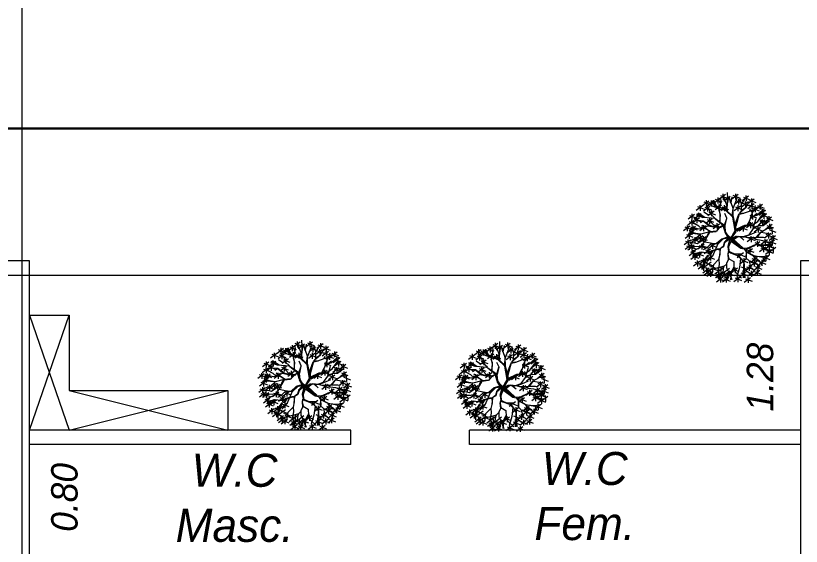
# Model space of a CAD drawing. Header units: millimetres. Extents: x 485872 to 486142, y -52344 to -52207.
# Drawn here: x 485953.88 to 485959.83, y -52224.38 to -52220.36 of the extents above; entities that cross this region are included whole.
import ezdxf

# ---------------------------------------------------------------- set-up
doc = ezdxf.new("R2010")
doc.units = ezdxf.units.MM
doc.header["$LTSCALE"] = 15
doc.header["$PDMODE"] = 2
doc.header["$PDSIZE"] = -10
doc.linetypes.add('ACAD_ISO12W100', pattern=[21, 12, -3, 0, -3, 0, -3])
doc.linetypes.add('DASHDOTX2', pattern=[50.8, 25.4, -12.7, 0, -12.7])
doc.layers.add('5', color=5, linetype='Continuous')
doc.layers.add('arrow', color=8, linetype='Continuous', lineweight=0)
doc.layers.add('ÁVORES', color=7, linetype='Continuous', true_color=0xffff0f)
doc.styles.get("Standard").update_dxf_attribs({"font": ''})
doc.styles.get('Standard').set_extended_font_data('Flux Architect', italic=True)
doc.dimstyles.new('Sem Linha', dxfattribs={"dimtxt": 0.2, "dimasz": 0.15, "dimexe": 100, "dimexo": 300, "dimgap": 0, "dimtad": 1, "dimjust": 1, "dimzin": 0, "dimdsep": 46, "dimtxsty": 'Standard', "dimblk": 'ARCHTICK', "dimcen": 0, "dimdle": 100, "dimse1": 1, "dimse2": 1, "dimsd1": 1, "dimsd2": 1, "dimclrd": 4, "dimclrt": 2, "dimadec": 0, "dimazin": 0, "dimtfac": 1, "dimtofl": 0, "dimtmove": 0, "dimatfit": 3, "dimfxl": 1, "dimtfillclr": 1, "dimtolj": 1, "dimtzin": 0, "dimarcsym": 1})

# ---------------------------------------------------------------- blocks, each defined once
blk = doc.blocks.new('Arbol')
at = {"layer": 'ÁVORES', "color": 51, "linetype": 'ByBlock', "lineweight": 0}
for p, q in [((16868.653, 15201.816), (16868.413, 15201.485)), ((16868.51, 15201.811), (16868.607, 15201.528)), ((16868.906, 15201.791), (16868.666, 15201.461)), ((16868.701, 15201.944), (16868.798, 15201.662)), ((16868.762, 15201.786), (16868.859, 15201.504)), ((16868.839, 15201.561), (16868.772, 15201.734)), ((16868.799, 15201.74), (16868.854, 15201.574)), ((16869.261, 15202.014), (16869.021, 15201.683)), ((16869.025, 15201.894), (16869.386, 15201.864)), ((16869.118, 15202.009), (16869.215, 15201.726)), ((16869.807, 15202.085), (16869.567, 15201.755)), ((16869.571, 15201.965), (16869.931, 15201.935)), ((16869.664, 15202.08), (16869.761, 15201.797)), ((16870.126, 15202.027), (16869.886, 15201.696)), ((16869.89, 15201.907), (16870.251, 15201.877)), ((16869.983, 15202.021), (16870.08, 15201.739)), ((16870.306, 15201.487), (16870.29, 15201.738)), ((16870.62, 15201.885), (16870.38, 15201.554)), ((16870.384, 15201.765), (16870.745, 15201.735)), ((16870.477, 15201.879), (16870.574, 15201.597)), ((16868.45, 15201.558), (16868.21, 15201.227)), ((16868.214, 15201.438), (16868.574, 15201.408)), ((16868.307, 15201.553), (16868.404, 15201.27)), ((16868.417, 15201.696), (16868.778, 15201.666)), ((16868.537, 15201.297), (16868.46, 15201.393)), ((16868.536, 15201.39), (16868.465, 15201.583)), ((16870.415, 15201.677), (16870.175, 15201.346)), ((16870.179, 15201.557), (16870.539, 15201.527)), ((16870.256, 15201.373), (16870.306, 15201.487)), ((16870.272, 15201.672), (16870.369, 15201.389)), ((16870.57, 15201.403), (16870.707, 15201.555)), ((16870.574, 15201.385), (16870.733, 15201.524)), ((16867.686, 15200.924), (16867.446, 15200.594)), ((16867.543, 15200.919), (16867.64, 15200.637)), ((16867.93, 15201.254), (16867.69, 15200.924)), ((16867.694, 15201.134), (16868.055, 15201.104)), ((16867.787, 15201.249), (16867.884, 15200.966)), ((16867.932, 15201.19), (16868.292, 15201.16)), ((16868.025, 15201.305), (16868.122, 15201.022)), ((16867.45, 15200.805), (16867.811, 15200.775)), ((16867.417, 15200.373), (16867.177, 15200.043)), ((16867.181, 15200.254), (16867.541, 15200.224)), ((16867.274, 15200.368), (16867.371, 15200.086)), ((16867.363, 15199.735), (16867.123, 15199.404)), ((16867.22, 15199.729), (16867.317, 15199.447)), ((16867.56, 15199.388), (16867.32, 15199.058)), ((16867.646, 15199.617), (16867.406, 15199.286)), ((16867.417, 15199.383), (16867.514, 15199.1)), ((16867.324, 15199.268), (16867.685, 15199.238)), ((16867.616, 15199.055), (16867.376, 15198.724)), ((16867.38, 15198.935), (16867.741, 15198.905)), ((16867.473, 15199.05), (16867.57, 15198.767)), ((16867.731, 15198.84), (16867.491, 15198.51)), ((16867.495, 15198.721), (16867.856, 15198.691))]:
    blk.add_line(p, q, dxfattribs=at)
at = {"layer": 'ÁVORES', "color": 36, "linetype": 'ByBlock', "lineweight": 0}
for p, q in [((16868.919, 15201.238), (16868.833, 15201.757)), ((16869.042, 15201.492), (16869.009, 15201.815)), ((16869.236, 15201.251), (16869.279, 15201.874)), ((16869.577, 15201.591), (16869.388, 15201.889)), ((16869.584, 15201.603), (16869.666, 15201.874)), ((16869.851, 15201.501), (16869.926, 15201.846)), ((16868.396, 15201.086), (16868.155, 15201.364)), ((16868.904, 15201.31), (16868.839, 15201.561)), ((16868.916, 15201.078), (16868.904, 15201.31)), ((16869.227, 15201.249), (16869.042, 15201.492)), ((16869.674, 15201.235), (16869.577, 15201.591)), ((16869.663, 15201.289), (16869.849, 15201.51)), ((16869.682, 15201.237), (16869.851, 15201.501)), ((16869.811, 15201.171), (16870.078, 15201.371)), ((16870.085, 15201.382), (16870.077, 15201.502)), ((16870.078, 15201.371), (16870.483, 15201.676)), ((16870.635, 15200.984), (16870.74, 15201.318)), ((16868.354, 15201.058), (16868.069, 15201.287)), ((16868.574, 15201.003), (16868.354, 15201.058)), ((16868.571, 15201.02), (16868.396, 15201.086)), ((16868.57, 15200.935), (16868.693, 15200.718)), ((16868.677, 15200.79), (16868.57, 15200.935)), ((16868.734, 15201.046), (16868.571, 15201.02)), ((16868.876, 15201.05), (16868.574, 15201.003)), ((16868.916, 15201.078), (16868.734, 15201.046)), ((16869.34, 15200.821), (16868.876, 15201.05)), ((16869.006, 15201.013), (16868.919, 15201.238)), ((16869.366, 15200.837), (16869.006, 15201.013)), ((16869.352, 15200.853), (16869.227, 15201.249)), ((16869.291, 15200.877), (16869.238, 15201.242)), ((16869.559, 15200.511), (16869.601, 15201.049)), ((16869.612, 15201.088), (16869.674, 15201.235)), ((16869.63, 15200.442), (16869.612, 15201.088)), ((16869.627, 15201.064), (16869.811, 15201.171)), ((16869.641, 15201.124), (16869.818, 15201.182)), ((16870.172, 15200.646), (16870.225, 15200.913)), ((16870.235, 15200.782), (16870.236, 15201.084)), ((16870.424, 15200.738), (16870.635, 15200.984)), ((16870.516, 15200.58), (16870.516, 15201.1)), ((16870.753, 15200.793), (16870.846, 15201.097)), ((16868.057, 15200.568), (16867.854, 15200.627)), ((16868.497, 15200.495), (16868.234, 15200.617)), ((16868.792, 15200.399), (16868.677, 15200.79)), ((16868.693, 15200.718), (16868.751, 15200.41)), ((16869.07, 15200.677), (16868.895, 15200.875)), ((16869.059, 15200.297), (16869.063, 15200.666)), ((16869.097, 15200.296), (16869.07, 15200.677)), ((16869.658, 15200.193), (16869.34, 15200.821)), ((16869.582, 15200.451), (16869.366, 15200.837)), ((16869.598, 15200.464), (16869.604, 15200.692)), ((16869.696, 15200.277), (16870.048, 15200.6)), ((16869.726, 15200.227), (16870.001, 15200.514)), ((16869.745, 15200.185), (16870.071, 15200.585)), ((16870.048, 15200.6), (16870.225, 15200.658)), ((16870.071, 15200.585), (16870.301, 15200.655)), ((16870.271, 15200.828), (16870.368, 15200.545)), ((16870.402, 15200.197), (16870.527, 15200.574)), ((16870.795, 15200.17), (16870.948, 15200.506)), ((16870.861, 15200.213), (16870.962, 15200.527)), ((16870.948, 15200.506), (16871.214, 15200.8)), ((16870.966, 15200.51), (16871.537, 15200.569)), ((16868.48, 15200.482), (16867.914, 15200.357)), ((16868.888, 15200.345), (16868.48, 15200.482)), ((16869.011, 15200.259), (16868.525, 15200.455)), ((16868.798, 15200.283), (16868.558, 15199.953)), ((16868.654, 15200.278), (16868.752, 15199.995)), ((16868.892, 15200.158), (16868.753, 15199.891)), ((16868.84, 15200.137), (16868.753, 15199.891)), ((16868.983, 15200.253), (16868.873, 15200.154)), ((16869.094, 15200.268), (16868.888, 15200.345)), ((16869, 15200.219), (16868.892, 15200.158)), ((16869, 15200.219), (16869.164, 15199.991)), ((16869.079, 15200.17), (16869.011, 15200.259)), ((16869.2, 15199.96), (16869.068, 15200.253)), ((16869.211, 15199.992), (16869.094, 15200.268)), ((16869.555, 15199.747), (16869.658, 15200.193)), ((16869.555, 15199.747), (16869.699, 15200.174)), ((16869.634, 15200.424), (16869.582, 15200.451)), ((16869.699, 15200.174), (16869.601, 15200.407)), ((16869.632, 15199.877), (16869.723, 15200.151)), ((16869.717, 15200.178), (16869.634, 15200.424)), ((16870.147, 15200.028), (16870.402, 15200.197)), ((16870.246, 15200.049), (16870.412, 15200.199)), ((16870.362, 15200.037), (16870.795, 15200.17)), ((16870.43, 15200.203), (16870.725, 15200.447)), ((16870.655, 15200.121), (16870.806, 15200.078)), ((16870.806, 15200.078), (16871.08, 15200.119)), ((16870.82, 15200.185), (16871.145, 15200.294)), ((16871.145, 15200.294), (16871.273, 15200.313)), ((16867.856, 15199.723), (16867.426, 15199.704)), ((16867.928, 15199.865), (16868.289, 15199.834)), ((16868.443, 15199.757), (16867.939, 15199.948)), ((16868.424, 15199.753), (16868.025, 15199.505)), ((16868.244, 15199.846), (16868.475, 15199.783)), ((16868.386, 15199.716), (16868.327, 15199.298)), ((16868.433, 15199.717), (16868.343, 15199.31)), ((16868.753, 15199.891), (16868.424, 15199.753)), ((16868.44, 15199.728), (16868.739, 15199.869)), ((16869.388, 15199.748), (16869.133, 15199.579)), ((16869.423, 15199.718), (16869.144, 15199.572)), ((16869.43, 15199.729), (16869.195, 15199.941)), ((16869.397, 15199.787), (16869.2, 15199.96)), ((16869.398, 15199.826), (16869.211, 15199.992)), ((16869.555, 15199.747), (16869.326, 15199.432)), ((16869.327, 15199.47), (16869.453, 15199.753)), ((16869.502, 15199.744), (16869.327, 15199.47)), ((16869.566, 15199.749), (16869.397, 15199.787)), ((16869.566, 15199.749), (16869.398, 15199.826)), ((16869.555, 15199.747), (16869.547, 15199.283)), ((16869.555, 15199.747), (16869.646, 15199.605)), ((16869.609, 15199.814), (16869.603, 15199.757)), ((16869.603, 15199.757), (16869.67, 15199.62)), ((16869.656, 15199.768), (16869.632, 15199.877)), ((16869.651, 15199.796), (16869.805, 15199.953)), ((16869.67, 15199.62), (16869.656, 15199.768)), ((16869.668, 15199.762), (16869.779, 15199.9)), ((16869.681, 15199.745), (16870.292, 15199.455)), ((16869.72, 15199.612), (16869.691, 15199.7)), ((16869.691, 15199.7), (16870.162, 15199.483)), ((16869.712, 15199.734), (16869.881, 15199.951)), ((16869.779, 15199.9), (16869.896, 15199.972)), ((16869.881, 15199.951), (16869.971, 15199.97)), ((16869.896, 15199.972), (16870.174, 15200.034)), ((16869.971, 15199.97), (16870.232, 15199.858)), ((16870.031, 15199.955), (16870.212, 15200.033)), ((16870.174, 15200.034), (16870.362, 15200.037)), ((16870.587, 15199.567), (16870.886, 15199.841)), ((16870.635, 15199.567), (16870.883, 15199.811)), ((16867.419, 15199.685), (16867.779, 15199.655)), ((16867.447, 15199.397), (16867.972, 15199.494)), ((16868, 15199.5), (16867.45, 15199.426)), ((16868.356, 15199.295), (16868.17, 15198.81)), ((16869.133, 15199.579), (16868.945, 15199.273)), ((16869.144, 15199.572), (16868.99, 15199.283)), ((16869.026, 15199.291), (16869.187, 15199.59)), ((16869.306, 15199.475), (16869.313, 15199.231)), ((16869.326, 15199.432), (16869.335, 15199.217)), ((16869.518, 15199.672), (16869.534, 15199.299)), ((16869.601, 15199.597), (16869.581, 15199.299)), ((16869.581, 15199.299), (16869.664, 15199.091)), ((16869.646, 15199.605), (16870.198, 15199.406)), ((16870.161, 15199.446), (16869.72, 15199.612)), ((16870.162, 15199.483), (16869.762, 15199.631)), ((16870.292, 15199.455), (16870.161, 15199.446)), ((16870.198, 15199.406), (16870.372, 15199.434)), ((16870.318, 15199.461), (16870.408, 15199.481)), ((16870.372, 15199.434), (16870.52, 15199.316)), ((16870.408, 15199.481), (16870.587, 15199.567)), ((16870.464, 15199.437), (16870.555, 15199.323)), ((16870.474, 15199.439), (16870.635, 15199.567)), ((16870.513, 15199.306), (16870.596, 15199.013)), ((16870.52, 15199.316), (16870.964, 15199.225)), ((16870.633, 15199.021), (16870.542, 15199.303)), ((16870.555, 15199.323), (16870.948, 15199.251)), ((16868.99, 15199.283), (16868.666, 15199.174)), ((16869.059, 15199.015), (16868.813, 15198.848)), ((16869.081, 15199.001), (16868.851, 15198.846)), ((16869.01, 15199.278), (16868.934, 15198.591)), ((16869.199, 15199.064), (16869.059, 15199.015)), ((16869.192, 15199.007), (16869.081, 15199.001)), ((16869.181, 15199.06), (16869.267, 15198.796)), ((16869.313, 15199.231), (16869.197, 15199.073)), ((16869.28, 15199.168), (16869.199, 15199.064)), ((16869.275, 15198.76), (16869.219, 15199.059)), ((16869.335, 15199.217), (16869.28, 15199.168)), ((16869.547, 15199.283), (16869.65, 15199.07)), ((16869.634, 15199.056), (16869.646, 15198.917)), ((16869.646, 15198.917), (16869.747, 15198.675)), ((16869.65, 15199.07), (16869.772, 15199.03)), ((16869.667, 15199.036), (16869.653, 15198.929)), ((16869.653, 15198.929), (16869.765, 15198.717)), ((16869.664, 15199.091), (16869.805, 15199.056)), ((16869.772, 15199.03), (16870.136, 15199.006)), ((16869.805, 15199.056), (16870.083, 15199.032)), ((16870.348, 15199.157), (16870.025, 15199.038)), ((16870.128, 15199.042), (16870.351, 15198.93)), ((16870.136, 15199.006), (16870.348, 15198.902)), ((16870.137, 15199.044), (16870.348, 15199.157)), ((16870.348, 15198.902), (16870.428, 15198.448)), ((16870.596, 15199.013), (16870.797, 15198.915)), ((16870.797, 15198.915), (16870.965, 15198.622)), ((16870.901, 15199.075), (16871.262, 15199.044)), ((16870.94, 15199.211), (16871.271, 15199.076)), ((16869.28, 15198.526), (16869.1, 15198.184)), ((16869.267, 15198.796), (16869.28, 15198.526)), ((16869.284, 15198.545), (16869.378, 15198.293)), ((16869.76, 15198.697), (16869.729, 15198.454)), ((16869.765, 15198.717), (16870.054, 15198.648)), ((16870.054, 15198.648), (16870.155, 15198.359)), ((16869.742, 15198.439), (16869.634, 15198.245)), ((16869.729, 15198.454), (16869.796, 15198.233))]:
    blk.add_line(p, q, dxfattribs=at)
at = {"layer": 'ÁVORES', "color": 62, "linetype": 'ByBlock', "lineweight": 0}
for p, q in [((16869.034, 15201.482), (16868.871, 15201.756)), ((16869.483, 15201.809), (16869.243, 15201.478)), ((16869.34, 15201.804), (16869.437, 15201.521)), ((16869.861, 15201.777), (16869.621, 15201.447)), ((16869.718, 15201.772), (16869.815, 15201.489)), ((16870.196, 15201.788), (16869.956, 15201.458)), ((16870.053, 15201.783), (16870.15, 15201.5)), ((16868.67, 15201.672), (16869.03, 15201.642)), ((16869.247, 15201.689), (16869.608, 15201.659)), ((16869.55, 15201.479), (16869.31, 15201.149)), ((16869.314, 15201.36), (16869.675, 15201.33)), ((16869.407, 15201.474), (16869.504, 15201.191)), ((16869.625, 15201.657), (16869.985, 15201.627)), ((16869.96, 15201.669), (16870.32, 15201.639)), ((16870.223, 15201.1), (16870.256, 15201.373)), ((16870.492, 15201.355), (16870.252, 15201.024)), ((16870.945, 15201.488), (16870.705, 15201.158)), ((16870.74, 15201.318), (16870.86, 15201.457)), ((16868.059, 15201.005), (16867.819, 15200.675)), ((16868.096, 15200.823), (16867.86, 15200.988)), ((16867.916, 15201), (16868.013, 15200.717)), ((16868.611, 15201.241), (16868.371, 15200.911)), ((16868.468, 15201.236), (16868.565, 15200.954)), ((16868.654, 15201.163), (16869.015, 15201.133)), ((16868.747, 15201.278), (16868.844, 15200.995)), ((16868.938, 15201.111), (16868.961, 15201.05)), ((16870.156, 15201.163), (16870.517, 15201.133)), ((16870.236, 15201.084), (16870.509, 15201.295)), ((16870.241, 15201.143), (16870.502, 15201.284)), ((16870.249, 15201.277), (16870.346, 15200.995)), ((16868.219, 15200.604), (16868.057, 15200.568)), ((16868.332, 15200.83), (16868.092, 15200.5)), ((16868.234, 15200.617), (16868.096, 15200.823)), ((16868.189, 15200.825), (16868.286, 15200.542)), ((16867.704, 15200.273), (16867.464, 15199.943)), ((16867.7, 15200.132), (16867.464, 15200.173)), ((16867.468, 15200.153), (16867.828, 15200.123)), ((16867.509, 15200.389), (16867.87, 15200.359)), ((16867.914, 15200.357), (16867.529, 15200.433)), ((16867.561, 15200.268), (16867.658, 15199.985)), ((16867.912, 15200.366), (16867.564, 15200.451)), ((16867.951, 15200.187), (16867.7, 15200.132)), ((16867.945, 15200.176), (16867.832, 15200.048)), ((16868.352, 15200.43), (16868.112, 15200.1)), ((16868.116, 15200.31), (16868.477, 15200.28)), ((16868.636, 15200.082), (16868.281, 15200.277)), ((16868.562, 15200.163), (16868.922, 15200.133)), ((16867.805, 15199.872), (16867.438, 15199.952)), ((16867.512, 15199.799), (16867.609, 15199.517)), ((16868.003, 15199.783), (16867.805, 15199.872)), ((16867.995, 15199.781), (16867.856, 15199.723)), ((16868.164, 15199.984), (16867.924, 15199.654)), ((16868.021, 15199.979), (16868.118, 15199.696)), ((16867.503, 15199.612), (16867.6, 15199.329)), ((16868.025, 15199.505), (16867.852, 15199.221)), ((16867.91, 15199.329), (16868.271, 15199.299)), ((16868.162, 15199.444), (16868.259, 15199.161)), ((16867.982, 15198.976), (16867.62, 15198.954)), ((16867.919, 15199.264), (16867.679, 15198.933)), ((16867.683, 15199.144), (16868.044, 15199.114)), ((16867.776, 15199.259), (16867.873, 15198.976)), ((16868.165, 15199.177), (16867.982, 15198.976)), ((16867.635, 15198.743), (16867.995, 15198.712)), ((16867.829, 15198.773), (16867.684, 15198.703)), ((16867.919, 15198.793), (16867.708, 15198.681)), ((16867.727, 15198.857), (16867.825, 15198.574)), ((16868.019, 15198.603), (16867.779, 15198.273)), ((16868.095, 15198.85), (16867.782, 15198.772)), ((16867.783, 15198.484), (16868.144, 15198.454)), ((16868.17, 15198.81), (16867.834, 15198.491)), ((16867.876, 15198.598), (16867.973, 15198.316)), ((16868.161, 15198.435), (16867.921, 15198.105)), ((16868.104, 15198.465), (16867.932, 15198.39)), ((16867.967, 15198.36), (16868.104, 15198.465)), ((16868.017, 15198.43), (16868.115, 15198.147))]:
    blk.add_line(p, q, dxfattribs=at)
at = {"layer": 'ÁVORES', "color": 42, "linetype": 'ByBlock', "lineweight": 0}
for p, q in [((16868.168, 15201.31), (16867.928, 15200.98)), ((16868.336, 15201.102), (16868.133, 15201.34)), ((16868.57, 15200.935), (16868.536, 15201.39)), ((16868.9, 15201.282), (16868.61, 15201.652)), ((16870.509, 15201.295), (16870.683, 15201.579)), ((16870.69, 15201.619), (16870.787, 15201.337)), ((16868.35, 15201.038), (16867.935, 15201.08)), ((16868.104, 15201.295), (16868.336, 15201.102)), ((16868.375, 15201.122), (16868.736, 15201.092)), ((16868.89, 15201.283), (16868.651, 15200.953)), ((16867.745, 15200.509), (16867.505, 15200.178)), ((16867.602, 15200.504), (16867.699, 15200.221)), ((16867.823, 15200.885), (16868.184, 15200.855)), ((16868.096, 15200.71), (16868.457, 15200.68)), ((16870.414, 15200.833), (16870.174, 15200.502)), ((16870.178, 15200.713), (16870.539, 15200.683)), ((16870.225, 15200.658), (16870.235, 15200.782)), ((16867.974, 15200.38), (16867.582, 15200.492)), ((16868.338, 15200.063), (16867.951, 15200.187)), ((16868.268, 15200.04), (16867.954, 15200.178)), ((16868.209, 15200.425), (16868.306, 15200.142)), ((16868.81, 15200.102), (16868.603, 15200.056)), ((16868.873, 15200.154), (16868.621, 15200.06)), ((16870.521, 15200.148), (16870.618, 15199.865)), ((16867.495, 15200.073), (16867.255, 15199.743)), ((16867.259, 15199.954), (16867.62, 15199.924)), ((16867.352, 15200.068), (16867.449, 15199.786)), ((16867.655, 15199.805), (16867.415, 15199.474)), ((16867.726, 15199.713), (16867.419, 15199.608)), ((16867.429, 15199.648), (16867.607, 15199.696)), ((16868.238, 15200.005), (16867.995, 15199.781)), ((16868.578, 15200.042), (16868.238, 15200.005)), ((16868.555, 15200.065), (16868.268, 15200.04)), ((16868.621, 15200.06), (16868.338, 15200.063)), ((16870.899, 15200.012), (16870.996, 15199.729)), ((16871.273, 15199.841), (16871.37, 15199.558)), ((16867.127, 15199.615), (16867.488, 15199.585)), ((16867.41, 15199.497), (16867.77, 15199.467)), ((16868.146, 15199.449), (16867.906, 15199.119)), ((16868.003, 15199.444), (16868.1, 15199.161)), ((16868.305, 15199.449), (16868.065, 15199.119)), ((16868.069, 15199.329), (16868.43, 15199.299)), ((16868.343, 15199.31), (16868.165, 15199.177)), ((16867.852, 15199.221), (16867.555, 15198.986)), ((16868.33, 15198.94), (16867.919, 15198.793)), ((16868.63, 15199.125), (16868.991, 15199.094)), ((16870.4, 15199.218), (16870.16, 15198.888)), ((16867.588, 15198.835), (16867.685, 15198.552)), ((16867.871, 15198.862), (16867.631, 15198.532)), ((16868.305, 15198.623), (16867.928, 15198.408)), ((16867.993, 15198.328), (16868.282, 15198.599)), ((16868.36, 15198.626), (16868.12, 15198.295)), ((16868.124, 15198.506), (16868.484, 15198.476)), ((16868.674, 15198.534), (16868.655, 15197.803)), ((16868.934, 15198.591), (16868.753, 15198.259)), ((16870.592, 15198.691), (16870.678, 15198.427)), ((16870.999, 15198.709), (16870.759, 15198.379)), ((16870.763, 15198.589), (16871.124, 15198.559)), ((16870.943, 15198.883), (16871.304, 15198.853)), ((16867.925, 15198.316), (16868.285, 15198.286)), ((16868.415, 15198.225), (16868.776, 15198.194)), ((16868.62, 15198.39), (16868.629, 15197.836)), ((16868.951, 15198.283), (16868.711, 15197.953)), ((16868.715, 15198.164), (16869.075, 15198.133)), ((16869.1, 15198.184), (16869.16, 15197.782)), ((16870.099, 15198.267), (16870.46, 15198.237)), ((16868.946, 15197.95), (16868.706, 15197.62)), ((16868.803, 15197.945), (16868.9, 15197.663))]:
    blk.add_line(p, q, dxfattribs=at)
at = {"layer": 'ÁVORES', "color": 98, "linetype": 'ByBlock', "lineweight": 0}
for p, q in [((16870.49, 15201.67), (16870.851, 15201.64)), ((16870.833, 15201.624), (16870.593, 15201.294)), ((16870.597, 15201.505), (16870.957, 15201.475)), ((16870.709, 15201.369), (16871.069, 15201.339)), ((16870.801, 15201.483), (16870.899, 15201.2)), ((16871.242, 15201.402), (16871.002, 15201.071)), ((16871.099, 15201.396), (16871.196, 15201.114)), ((16870.963, 15200.868), (16871.115, 15201.203)), ((16870.963, 15200.868), (16871.172, 15201.159)), ((16871.006, 15201.282), (16871.367, 15201.252)), ((16871.38, 15201.045), (16871.14, 15200.714)), ((16871.144, 15200.925), (16871.504, 15200.895)), ((16871.454, 15200.589), (16871.214, 15200.258)), ((16871.311, 15200.584), (16871.408, 15200.301)), ((16871.331, 15200.748), (16871.692, 15200.718)), ((16871.424, 15200.862), (16871.521, 15200.58)), ((16871.725, 15200.539), (16871.485, 15200.208)), ((16871.582, 15200.534), (16871.679, 15200.251)), ((16871.08, 15200.119), (16871.66, 15200.143)), ((16871.391, 15200.229), (16871.151, 15199.899)), ((16871.155, 15200.11), (16871.515, 15200.08)), ((16871.218, 15200.469), (16871.578, 15200.439)), ((16871.247, 15200.224), (16871.344, 15199.942)), ((16871.489, 15200.419), (16871.85, 15200.389)), ((16871.737, 15200.305), (16871.497, 15199.975)), ((16871.501, 15200.186), (16871.861, 15200.156)), ((16871.594, 15200.3), (16871.691, 15200.018)), ((16871.103, 15199.84), (16871.551, 15199.987)), ((16871.135, 15199.82), (16871.537, 15199.748)), ((16871.517, 15199.715), (16871.148, 15199.804)), ((16871.517, 15200.017), (16871.155, 15199.861)), ((16871.416, 15199.846), (16871.176, 15199.515)), ((16871.18, 15199.726), (16871.54, 15199.696)), ((16871.651, 15200.06), (16871.411, 15199.73)), ((16871.415, 15199.941), (16871.776, 15199.91)), ((16871.747, 15199.796), (16871.507, 15199.465)), ((16871.508, 15200.055), (16871.605, 15199.772)), ((16871.691, 15200.036), (16871.517, 15200.017)), ((16871.688, 15199.706), (16871.517, 15199.715)), ((16871.701, 15199.736), (16871.523, 15199.735)), ((16871.537, 15199.748), (16871.711, 15199.777)), ((16871.551, 15199.987), (16871.697, 15199.971)), ((16871.697, 15200.009), (16871.586, 15200.003)), ((16871.604, 15199.79), (16871.701, 15199.508)), ((16871.909, 15199.972), (16871.669, 15199.642)), ((16871.766, 15199.967), (16871.863, 15199.685)), ((16870.948, 15199.251), (16871.402, 15199.293)), ((16870.964, 15199.225), (16871.421, 15199.335)), ((16871.402, 15199.293), (16871.595, 15199.099)), ((16871.421, 15199.335), (16871.706, 15199.501)), ((16871.673, 15199.439), (16871.434, 15199.108)), ((16871.437, 15199.319), (16871.798, 15199.289)), ((16871.511, 15199.676), (16871.872, 15199.646)), ((16871.53, 15199.434), (16871.627, 15199.151)), ((16871.228, 15198.888), (16871.395, 15198.726)), ((16871.271, 15199.076), (16871.503, 15198.882)), ((16871.549, 15199.158), (16871.309, 15198.828)), ((16871.313, 15199.038), (16871.674, 15199.008)), ((16871.406, 15199.153), (16871.503, 15198.87)), ((16870.965, 15198.622), (16871.228, 15198.501)), ((16871.416, 15198.842), (16871.176, 15198.512)), ((16871.18, 15198.723), (16871.54, 15198.692)), ((16871.464, 15198.593), (16871.224, 15198.262)), ((16871.272, 15198.837), (16871.369, 15198.554)), ((16871.321, 15198.587), (16871.418, 15198.305)), ((16870.001, 15198.109), (16869.761, 15197.779)), ((16870.156, 15198.128), (16869.916, 15197.798)), ((16870.013, 15198.123), (16870.11, 15197.84)), ((16870.092, 15198.091), (16870.166, 15197.711)), ((16870.192, 15198.381), (16870.289, 15198.098)), ((16870.282, 15198.17), (16870.687, 15197.957)), ((16870.428, 15198.448), (16870.43, 15197.967)), ((16870.813, 15198.323), (16870.573, 15197.992)), ((16870.577, 15198.203), (16870.937, 15198.173)), ((16870.773, 15197.995), (16870.656, 15198.356)), ((16870.661, 15198.376), (16870.807, 15198.012)), ((16870.669, 15198.425), (16870.834, 15198.018)), ((16870.67, 15198.318), (16870.767, 15198.035)), ((16870.678, 15198.427), (16871.095, 15198.292)), ((16871.126, 15198.103), (16870.886, 15197.772)), ((16871.196, 15198.457), (16870.956, 15198.127)), ((16870.96, 15198.338), (16871.321, 15198.308)), ((16870.982, 15198.098), (16871.079, 15197.815)), ((16871.053, 15198.452), (16871.15, 15198.169)), ((16871.228, 15198.473), (16871.588, 15198.443)), ((16869.038, 15197.868), (16868.798, 15197.537)), ((16869.004, 15197.89), (16868.841, 15197.731)), ((16868.895, 15197.863), (16868.992, 15197.58)), ((16869.188, 15197.848), (16868.948, 15197.517)), ((16868.952, 15197.728), (16869.313, 15197.698)), ((16869.045, 15197.843), (16869.142, 15197.56)), ((16869.16, 15197.782), (16869.117, 15197.678)), ((16869.631, 15197.91), (16869.391, 15197.58)), ((16869.395, 15197.791), (16869.756, 15197.76)), ((16869.666, 15197.969), (16869.454, 15197.601)), ((16869.754, 15197.713), (16869.514, 15197.383)), ((16869.515, 15197.624), (16869.637, 15197.887)), ((16869.668, 15197.96), (16869.555, 15197.614)), ((16869.611, 15197.708), (16869.708, 15197.425)), ((16869.67, 15197.886), (16870.03, 15197.856)), ((16869.762, 15198), (16869.859, 15197.718)), ((16870.044, 15197.791), (16869.804, 15197.461)), ((16869.901, 15197.786), (16869.998, 15197.503)), ((16869.92, 15198.009), (16870.281, 15197.978)), ((16869.955, 15198.07), (16869.946, 15197.851)), ((16869.946, 15197.851), (16870.015, 15197.668)), ((16869.964, 15198.072), (16870.227, 15197.733)), ((16870.601, 15197.981), (16870.362, 15197.651)), ((16870.365, 15197.862), (16870.726, 15197.831)), ((16870.43, 15197.967), (16870.523, 15197.846)), ((16870.458, 15197.976), (16870.555, 15197.693)), ((16870.89, 15197.983), (16871.25, 15197.953)), ((16869.518, 15197.594), (16869.878, 15197.563)), ((16869.808, 15197.671), (16870.169, 15197.641))]:
    blk.add_line(p, q, dxfattribs=at)
at = {"layer": 'ÁVORES', "color": 84, "linetype": 'ByBlock', "lineweight": 0}
for p, q in [((16870.676, 15201.101), (16871.036, 15201.071)), ((16870.966, 15201.145), (16870.726, 15200.815)), ((16870.73, 15201.026), (16871.091, 15200.995)), ((16870.823, 15201.14), (16870.92, 15200.857)), ((16871.237, 15201.04), (16871.334, 15200.757)), ((16870.111, 15200.563), (16869.871, 15200.232)), ((16869.968, 15200.558), (16870.065, 15200.275)), ((16870.301, 15200.655), (16870.424, 15200.738)), ((16870.522, 15200.639), (16870.751, 15200.802)), ((16870.527, 15200.574), (16870.744, 15200.791)), ((16870.859, 15200.727), (16870.619, 15200.397)), ((16870.623, 15200.608), (16870.984, 15200.577)), ((16870.716, 15200.722), (16870.813, 15200.439)), ((16870.744, 15200.791), (16870.963, 15200.868)), ((16871.214, 15200.8), (16871.409, 15200.852)), ((16869.875, 15200.443), (16870.236, 15200.413)), ((16870.664, 15200.153), (16870.424, 15199.823)), ((16870.515, 15200.071), (16870.706, 15200.103)), ((16870.428, 15200.033), (16870.789, 15200.003)), ((16871.042, 15200.017), (16870.802, 15199.686)), ((16870.806, 15199.897), (16871.167, 15199.867)), ((16870.883, 15199.811), (16871.135, 15199.82)), ((16870.886, 15199.841), (16871.103, 15199.84)), ((16870.778, 15199.555), (16870.538, 15199.224)), ((16870.542, 15199.435), (16870.903, 15199.405)), ((16870.635, 15199.55), (16870.732, 15199.267)), ((16868.352, 15199.046), (16868.112, 15198.716)), ((16868.116, 15198.926), (16868.477, 15198.896)), ((16868.209, 15199.041), (16868.306, 15198.758)), ((16868.814, 15199.225), (16868.269, 15199.172)), ((16868.536, 15198.947), (16868.33, 15198.94)), ((16868.547, 15198.94), (16868.37, 15198.76)), ((16868.729, 15198.919), (16868.489, 15198.588)), ((16868.666, 15199.174), (16868.536, 15198.947)), ((16868.586, 15198.913), (16868.683, 15198.631)), ((16868.866, 15199.244), (16868.626, 15198.914)), ((16868.723, 15199.239), (16868.82, 15198.956)), ((16870.164, 15199.098), (16870.524, 15199.068)), ((16870.361, 15198.924), (16870.592, 15198.691)), ((16870.639, 15198.967), (16870.399, 15198.636)), ((16870.495, 15198.961), (16870.592, 15198.679)), ((16870.83, 15198.895), (16871.212, 15198.875)), ((16870.842, 15198.925), (16871.228, 15198.888)), ((16871.137, 15199.194), (16870.897, 15198.864)), ((16871.179, 15199.002), (16870.939, 15198.672)), ((16870.994, 15199.189), (16871.091, 15198.906)), ((16871.036, 15198.997), (16871.133, 15198.715)), ((16868.216, 15198.62), (16868.313, 15198.338)), ((16868.671, 15198.675), (16868.305, 15198.623)), ((16868.493, 15198.799), (16868.854, 15198.769)), ((16868.654, 15198.539), (16868.578, 15198.286)), ((16868.797, 15198.618), (16868.654, 15198.539)), ((16868.813, 15198.848), (16868.671, 15198.675)), ((16868.691, 15198.67), (16868.821, 15198.812)), ((16868.947, 15198.637), (16868.707, 15198.306)), ((16868.711, 15198.517), (16869.072, 15198.487)), ((16868.821, 15198.812), (16868.77, 15198.612)), ((16868.851, 15198.846), (16868.797, 15198.618)), ((16868.804, 15198.631), (16868.901, 15198.349)), ((16870.403, 15198.847), (16870.763, 15198.817)), ((16870.505, 15198.498), (16870.866, 15198.468)), ((16870.582, 15198.651), (16870.661, 15198.376)), ((16870.856, 15198.704), (16870.953, 15198.421)), ((16868.389, 15198.153), (16868.149, 15197.823)), ((16868.246, 15198.148), (16868.343, 15197.865)), ((16868.578, 15198.286), (16868.271, 15198.049)), ((16868.651, 15198.344), (16868.411, 15198.014)), ((16868.508, 15198.339), (16868.605, 15198.056)), ((16868.91, 15198.082), (16869.27, 15198.052)), ((16869.625, 15198.243), (16869.004, 15197.89)), ((16869.045, 15197.917), (16869.667, 15198.308)), ((16869.551, 15198.078), (16869.311, 15197.748)), ((16869.378, 15198.293), (16869.406, 15197.949)), ((16869.637, 15198.191), (16869.397, 15197.861)), ((16869.494, 15198.186), (16869.591, 15197.904)), ((16869.634, 15198.245), (16869.666, 15197.969)), ((16869.944, 15198.25), (16869.704, 15197.919)), ((16869.796, 15198.233), (16869.955, 15198.07)), ((16870.13, 15198.345), (16870.079, 15198.107)), ((16870.155, 15198.359), (16870.092, 15198.091)), ((16870.335, 15198.386), (16870.095, 15198.056)), ((16870.122, 15198.428), (16870.13, 15198.345)), ((16870.155, 15198.359), (16870.282, 15198.17)), ((16868.153, 15198.034), (16868.514, 15198.004)), ((16868.659, 15198.068), (16868.419, 15197.738)), ((16868.423, 15197.949), (16868.784, 15197.919)), ((16868.516, 15198.063), (16868.613, 15197.78)), ((16868.608, 15198.027), (16868.705, 15197.744)), ((16869.002, 15197.999), (16869.363, 15197.969)), ((16869.408, 15198.073), (16869.505, 15197.79)), ((16869.488, 15197.905), (16869.585, 15197.622))]:
    blk.add_line(p, q, dxfattribs=at)
blk = doc.blocks.new('*D302')
at = {"layer": 'Defpoints', "color": 0, "linetype": 'Continuous', "lineweight": 13, "transparency": 16777216}
for p in [(486102.0939, -52223.6055), (486102.0939, -52224.4055), (486102.4607, -52224.4055)]:
    blk.add_point(p, dxfattribs=at)
at = {"color": 2, "linetype": 'Continuous', "lineweight": 13, "transparency": 16777216, "insert": (486102.3585, -52224.0055), "char_height": 0.2, "attachment_point": 5, "rotation": 90}
blk.add_mtext('\\A1;0.80', dxfattribs=at)
blk = doc.blocks.new('_ArchTick')
at = {"color": 0, "const_width": 0.15}
blk.add_lwpolyline([(-0.5, -0.5), (0.5, 0.5)], dxfattribs=at)
blk = doc.blocks.new('*D303')
at = {"layer": 'Defpoints', "color": 0, "linetype": 'Continuous', "lineweight": 13, "transparency": 16777216}
for p in [(486107.725, -52222.2155), (486107.9289, -52222.2155), (486107.9289, -52223.4955)]:
    blk.add_point(p, dxfattribs=at)
at = {"color": 2, "linetype": 'Continuous', "lineweight": 13, "transparency": 16777216, "insert": (486107.6228, -52223.0951), "char_height": 0.2, "attachment_point": 5, "rotation": 90}
blk.add_mtext('\\A1;1.28', dxfattribs=at)

msp = doc.modelspace()

# ---------------------------------------------------------------- linework, layer by layer
at = {"color": 6, "linetype": 'DASHDOTX2', "lineweight": 13}
for p, q in [((485953.9304, -52228.6255), (485953.9304, -52210.5255)), ((485981.2304, -52222.3255), (485944.6304, -52222.3255))]:
    msp.add_line(p, q, dxfattribs=at)
at = {"linetype": 'Continuous', "lineweight": 13}
for points in [[(485962.6304, -52222.2155), (485959.8204, -52222.2155), (485959.8204, -52226.4055), (485953.9854, -52226.4055), (485953.9854, -52222.2155), (485953.4304, -52222.2155)], [(485953.9854, -52222.6255), (485954.2854, -52222.6255), (485954.2854, -52223.1955), (485955.4854, -52223.1955), (485955.4854, -52223.4955)], [(485953.9854, -52223.4955), (485954.2854, -52222.6255)], [(485953.9854, -52222.6255), (485954.2854, -52223.4955)], [(485954.2854, -52223.1955), (485955.4854, -52223.4955)], [(485954.2854, -52223.4955), (485955.4854, -52223.1955)], [(485956.4154, -52223.4955), (485953.9854, -52223.4955)], [(485956.4154, -52223.6055), (485956.4154, -52223.4955)], [(485959.8204, -52223.4955), (485957.3154, -52223.4955)], [(485957.3154, -52223.6055), (485957.3154, -52223.4955)], [(485956.4154, -52223.6055), (485953.9854, -52223.6055)], [(485959.8204, -52223.6055), (485957.3154, -52223.6055)]]:
    msp.add_lwpolyline(points, dxfattribs=at)
at = {"lineweight": 13}
msp.add_lwpolyline([(485959.8204, -52222.6255), (485959.8204, -52226.0255)], dxfattribs=at)
at = {"layer": 'arrow', "color": 1, "linetype": 'ACAD_ISO12W100', "lineweight": 30}
msp.add_lwpolyline([(485944.1951, -52221.2125), (485981.3605, -52221.2125)], dxfattribs=at)

# ---------------------------------------------------------------- block references
at = {"layer": '5', "lineweight": 0, "xscale": 0.1473412147267965, "yscale": 0.1473412147267965, "zscale": 0.1473412147267965, "rotation": 343.0739875208238}
for p in [(482929.3673, -53640.9365), (482926.1465, -53642.0536), (482927.6431, -53642.0636)]:
    msp.add_blockref('Arbol', p, dxfattribs=at)

# ---------------------------------------------------------------- texts
at = {"lineweight": 13, "char_height": 0.25, "attachment_point": 1}
for s, insert in [('\\pxqc;W.C\\PMasc.', (485954.9303, -52223.6751)), ('\\pxqc;W.C\\PFem.', (485957.5801, -52223.6617))]:
    msp.add_mtext_dynamic_manual_height_columns(s, width=1.212798, gutter_width=0.0125, heights=[0], dxfattribs=dict(at, insert=insert))

# ---------------------------------------------------------------- dimensions: what is measured, and where the dimension line sits
at = {"linetype": 'Continuous', "lineweight": 13}
for base, p1, p2, picture, middle in [((485959.6165, -52222.2155), (485959.8204, -52223.4955), (485959.8204, -52222.2155), '*D303', (485959.5143, -52223.0951)), ((485954.3522, -52224.4055), (485953.9854, -52223.6055), (485953.9854, -52224.4055), '*D302', (485954.25, -52224.0055))]:
    dim = msp.add_linear_dim(base=base, p1=p1, p2=p2, angle=90, dimstyle='Sem Linha', dxfattribs=at)
    dim.commit()
    dim.dimension.update_dxf_attribs({"geometry": picture, "text_midpoint": middle, "insert": (-148.1085, 0)})

doc.saveas('drawing.dxf')
